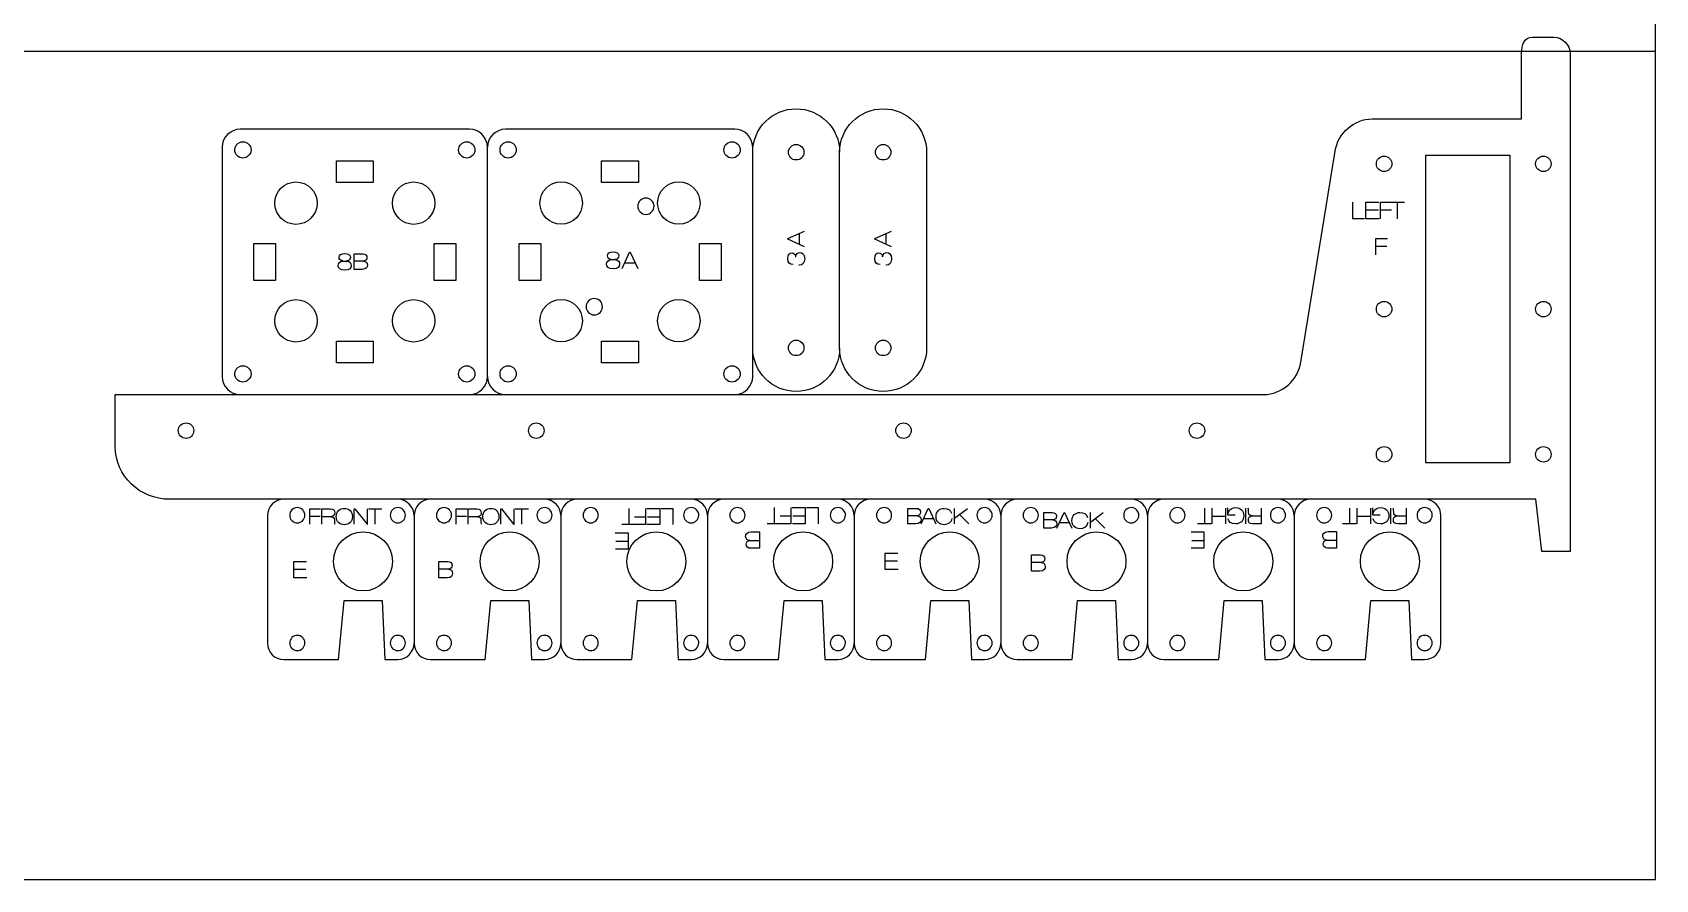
# Model space of a CAD drawing. Extents: x -610 to 0, y -305 to 0.
# Drawn here: x -298.7 to 0, y -304.8 to -149 of the extents above; entities that cross this region are included whole.
import ezdxf

# ---------------------------------------------------------------- set-up
doc = ezdxf.new("R2010")
doc.units = 0
doc.layers.add('CUTS', color=1, linetype='Continuous', true_color=0xff0000)
doc.layers.add('TEXT', color=5, linetype='Continuous', true_color=0x0000ff)
doc.layers.add('laser bed referance', color=3, linetype='Continuous', lineweight=25, true_color=0x00ff00)
doc.layers.add('Referance lines', color=2, linetype='Continuous', lineweight=25, true_color=0xffff00)

msp = doc.modelspace()

# ---------------------------------------------------------------- linework, layer by layer
at = {"layer": 'CUTS', "color": 1, "lineweight": 25, "true_color": 0xff0000}
for points in [[(-22.64, -149.85), (-18.73, -149.85)], [(-52.17, -164.85), (-24.64, -164.85), (-24.64, -152.85)], [(-15.73, -152.85), (-15.73, -167.85), (-15.73, -167.85)], [(-218.29, -166.76), (-260.47, -166.77)], [(-169.47, -166.76), (-211.65, -166.77)], [(-15.73, -167.85), (-15.73, -244.47), (-20.93, -244.48), (-22.03, -234.85), (-270.28, -234.85), (-273.46, -234.85)], [(-263.79, -170.08), (-263.78, -212.26)], [(-214.97, -212.25), (-214.98, -170.07)], [(-166.15, -212.25), (-166.16, -170.07)], [(-242.78, -172.56), (-235.98, -172.56), (-235.98, -176.56), (-242.78, -176.56), (-242.78, -172.56), (-242.78, -172.56)], [(-193.96, -172.56), (-187.16, -172.56), (-187.16, -176.56), (-193.96, -176.56), (-193.96, -172.56), (-193.96, -172.56)], [(-150.15, -207), (-150.15, -171)], [(-134.15, -171), (-134.15, -207), (-134.15, -207)], [(-65.3, -209.62), (-58.94, -170.8)], [(-42.28, -171.55), (-26.83, -171.55), (-26.83, -228.15), (-42.28, -228.15), (-42.28, -171.55), (-42.28, -171.55)], [(-257.98, -187.77), (-253.98, -187.77), (-253.98, -194.57), (-257.98, -194.57), (-257.98, -187.77), (-257.98, -187.77)], [(-220.78, -194.58), (-224.78, -194.57), (-224.78, -187.77), (-220.78, -187.76), (-220.78, -194.58), (-220.78, -194.58)], [(-209.16, -187.77), (-205.16, -187.77), (-205.16, -194.57), (-209.16, -194.57), (-209.16, -187.77), (-209.16, -187.77)], [(-175.95, -187.77), (-171.95, -187.77), (-171.95, -194.57), (-175.95, -194.57), (-175.95, -187.77), (-175.95, -187.77)], [(-242.78, -205.77), (-235.98, -205.77), (-235.98, -209.77), (-242.78, -209.77), (-242.78, -205.77), (-242.78, -205.77)], [(-193.97, -209.77), (-193.96, -205.77), (-187.16, -205.77), (-187.15, -209.77), (-193.97, -209.77), (-193.97, -209.77)], [(-283.46, -225.21), (-283.46, -215.57), (-72.07, -215.57)], [(-255.46, -237.85), (-255.46, -261.32)], [(-228.47, -237.85), (-228.47, -261.32)], [(-201.47, -237.85), (-201.47, -261.32)], [(-174.47, -237.85), (-174.47, -261.32)], [(-147.48, -237.85), (-147.48, -261.32)], [(-120.48, -237.85), (-120.48, -261.32)], [(-93.49, -237.85), (-93.49, -261.32)], [(-66.49, -237.85), (-66.49, -261.32)], [(-39.49, -261.32), (-39.49, -237.85)], [(-252.46, -264.32), (-242.37, -264.32), (-241.36, -253.47), (-234.36, -253.47), (-234.36, -253.47), (-233.86, -264.32), (-231.46, -264.32)], [(-225.47, -264.32), (-215.37, -264.32), (-214.37, -253.47), (-207.37, -253.47), (-207.37, -253.47), (-206.87, -264.32), (-204.47, -264.32)], [(-198.47, -264.32), (-188.37, -264.32), (-187.37, -253.47), (-180.37, -253.47), (-179.87, -264.32), (-177.47, -264.32)], [(-171.47, -264.32), (-161.38, -264.32), (-160.38, -253.47), (-153.38, -253.47), (-153.38, -253.47), (-152.88, -264.32), (-150.48, -264.32)], [(-144.48, -264.32), (-134.38, -264.32), (-133.38, -253.47), (-126.38, -253.47), (-126.38, -253.47), (-125.88, -264.32), (-123.48, -264.32)], [(-117.48, -264.32), (-107.39, -264.32), (-106.39, -253.47), (-99.38, -253.47), (-99.38, -253.47), (-98.88, -264.32), (-96.49, -264.32)], [(-90.49, -264.32), (-80.39, -264.32), (-79.39, -253.47), (-72.39, -253.47), (-72.39, -253.47), (-71.89, -264.32), (-69.49, -264.32)], [(-63.49, -264.32), (-53.39, -264.32), (-52.39, -253.47), (-45.39, -253.47), (-45.39, -253.47), (-44.89, -264.32), (-42.49, -264.32)]]:
    msp.add_lwpolyline(points, dxfattribs=at)
for points in [[(-24.64, -152.85), (-24.64, -151.2), (-24.29, -149.85), (-22.64, -149.85)], [(-18.73, -149.85), (-17.08, -149.85), (-15.73, -151.2), (-15.73, -152.85)], [(-166.15, -171), (-166.15, -166.58), (-162.56, -163), (-158.15, -163)], [(-158.15, -163), (-153.73, -163), (-150.15, -166.58), (-150.15, -171)], [(-150.15, -171), (-150.15, -166.58), (-146.56, -163), (-142.15, -163)], [(-142.15, -163), (-137.73, -163), (-134.15, -166.58), (-134.15, -171)], [(-260.47, -166.77), (-262.3, -166.77), (-263.79, -168.26), (-263.79, -170.08)], [(-214.98, -170.07), (-214.98, -168.25), (-216.47, -166.76), (-218.29, -166.76)], [(-211.65, -166.77), (-213.48, -166.77), (-214.97, -168.26), (-214.97, -170.08)], [(-166.16, -170.07), (-166.16, -168.25), (-167.65, -166.76), (-169.47, -166.76)], [(-58.94, -170.8), (-58.52, -167.53), (-55.47, -164.85), (-52.17, -164.85)], [(-261.48, -170.56), (-261.48, -169.73), (-260.81, -169.06), (-259.98, -169.06)], [(-259.98, -169.06), (-259.15, -169.06), (-258.48, -169.73), (-258.48, -170.56)], [(-220.28, -170.56), (-220.28, -169.73), (-219.6, -169.06), (-218.78, -169.06)], [(-218.78, -169.06), (-217.95, -169.06), (-217.28, -169.73), (-217.28, -170.56)], [(-212.66, -170.56), (-212.66, -169.73), (-211.99, -169.06), (-211.16, -169.06)], [(-211.16, -169.06), (-210.33, -169.06), (-209.66, -169.73), (-209.66, -170.56)], [(-171.45, -170.56), (-171.45, -169.73), (-170.78, -169.06), (-169.95, -169.06)], [(-169.95, -169.06), (-169.12, -169.06), (-168.45, -169.73), (-168.45, -170.56)], [(-159.57, -171), (-159.57, -170.21), (-158.93, -169.57), (-158.15, -169.57)], [(-158.15, -169.57), (-157.36, -169.57), (-156.72, -170.21), (-156.72, -171)], [(-143.57, -171), (-143.57, -170.21), (-142.93, -169.57), (-142.15, -169.57)], [(-142.15, -169.57), (-141.36, -169.57), (-140.72, -170.21), (-140.72, -171)], [(-259.98, -172.06), (-260.81, -172.06), (-261.48, -171.39), (-261.48, -170.56)], [(-258.48, -170.56), (-258.48, -171.39), (-259.15, -172.06), (-259.98, -172.06)], [(-218.78, -172.06), (-219.6, -172.06), (-220.28, -171.39), (-220.28, -170.56)], [(-217.28, -170.56), (-217.28, -171.39), (-217.95, -172.06), (-218.78, -172.06)], [(-211.16, -172.06), (-211.99, -172.06), (-212.66, -171.39), (-212.66, -170.56)], [(-209.66, -170.56), (-209.66, -171.39), (-210.33, -172.06), (-211.16, -172.06)], [(-169.95, -172.06), (-170.78, -172.06), (-171.45, -171.39), (-171.45, -170.56)], [(-168.45, -170.56), (-168.45, -171.39), (-169.12, -172.06), (-169.95, -172.06)], [(-158.15, -172.42), (-158.93, -172.42), (-159.57, -171.79), (-159.57, -171)], [(-156.72, -171), (-156.72, -171.79), (-157.36, -172.42), (-158.15, -172.42)], [(-142.15, -172.42), (-142.93, -172.42), (-143.57, -171.79), (-143.57, -171)], [(-140.72, -171), (-140.72, -171.79), (-141.36, -172.42), (-142.15, -172.42)], [(-51.38, -173.13), (-51.38, -172.34), (-50.75, -171.7), (-49.96, -171.7)], [(-49.96, -174.55), (-50.75, -174.55), (-51.38, -173.91), (-51.38, -173.13)], [(-49.96, -171.7), (-49.17, -171.7), (-48.53, -172.34), (-48.53, -173.13)], [(-48.53, -173.13), (-48.53, -173.91), (-49.17, -174.55), (-49.96, -174.55)], [(-22.07, -173.13), (-22.07, -172.34), (-21.43, -171.7), (-20.64, -171.7)], [(-20.64, -174.55), (-21.43, -174.55), (-22.07, -173.91), (-22.07, -173.13)], [(-20.64, -171.7), (-19.86, -171.7), (-19.22, -172.34), (-19.22, -173.13)], [(-19.22, -173.13), (-19.22, -173.91), (-19.86, -174.55), (-20.64, -174.55)], [(-254.11, -180.36), (-254.11, -178.2), (-252.36, -176.46), (-250.21, -176.46)], [(-250.21, -176.46), (-248.05, -176.46), (-246.31, -178.2), (-246.31, -180.36)], [(-232.45, -180.36), (-232.45, -178.2), (-230.7, -176.46), (-228.55, -176.46)], [(-228.55, -176.46), (-226.4, -176.46), (-224.65, -178.2), (-224.65, -180.36)], [(-205.3, -180.34), (-205.3, -178.18), (-203.56, -176.44), (-201.4, -176.44)], [(-201.4, -176.44), (-199.25, -176.44), (-197.5, -178.18), (-197.5, -180.34)], [(-183.65, -180.34), (-183.65, -178.18), (-181.9, -176.44), (-179.75, -176.44)], [(-179.75, -176.44), (-177.59, -176.44), (-175.85, -178.18), (-175.85, -180.34)], [(-250.21, -184.26), (-252.36, -184.26), (-254.11, -182.51), (-254.11, -180.36)], [(-246.31, -180.36), (-246.31, -182.51), (-248.05, -184.26), (-250.21, -184.26)], [(-228.55, -184.26), (-230.7, -184.26), (-232.45, -182.51), (-232.45, -180.36)], [(-224.65, -180.36), (-224.65, -182.51), (-226.4, -184.26), (-228.55, -184.26)], [(-201.4, -184.24), (-203.56, -184.24), (-205.3, -182.49), (-205.3, -180.34)], [(-197.5, -180.34), (-197.5, -182.49), (-199.25, -184.24), (-201.4, -184.24)], [(-185.81, -179.42), (-186.64, -179.42), (-187.31, -180.09), (-187.31, -180.92)], [(-187.31, -180.92), (-187.31, -181.75), (-186.64, -182.42), (-185.81, -182.42)], [(-184.31, -180.92), (-184.31, -180.09), (-184.98, -179.42), (-185.81, -179.42)], [(-185.81, -182.42), (-184.98, -182.42), (-184.31, -181.75), (-184.31, -180.92)], [(-179.75, -184.24), (-181.9, -184.24), (-183.65, -182.49), (-183.65, -180.34)], [(-175.85, -180.34), (-175.85, -182.49), (-177.59, -184.24), (-179.75, -184.24)], [(-254.11, -202.01), (-254.11, -199.86), (-252.36, -198.11), (-250.21, -198.11)], [(-250.21, -198.11), (-248.05, -198.11), (-246.31, -199.86), (-246.31, -202.01)], [(-232.45, -202.01), (-232.45, -199.86), (-230.7, -198.11), (-228.55, -198.11)], [(-228.55, -198.11), (-226.4, -198.11), (-224.65, -199.86), (-224.65, -202.01)], [(-205.3, -202), (-205.3, -199.84), (-203.56, -198.1), (-201.4, -198.1)], [(-201.4, -198.1), (-199.25, -198.1), (-197.5, -199.84), (-197.5, -202)], [(-195.31, -197.92), (-196.14, -197.92), (-196.81, -198.59), (-196.81, -199.42)], [(-196.81, -199.42), (-196.81, -200.25), (-196.14, -200.92), (-195.31, -200.92)], [(-193.81, -199.42), (-193.81, -198.59), (-194.48, -197.92), (-195.31, -197.92)], [(-195.31, -200.92), (-194.48, -200.92), (-193.81, -200.25), (-193.81, -199.42)], [(-183.65, -202), (-183.65, -199.84), (-181.9, -198.1), (-179.75, -198.1)], [(-179.75, -198.1), (-177.59, -198.1), (-175.85, -199.84), (-175.85, -202)], [(-51.38, -199.85), (-51.38, -199.06), (-50.75, -198.43), (-49.96, -198.43)], [(-49.96, -201.28), (-50.75, -201.28), (-51.38, -200.64), (-51.38, -199.85)], [(-49.96, -198.43), (-49.17, -198.43), (-48.53, -199.06), (-48.53, -199.85)], [(-48.53, -199.85), (-48.53, -200.64), (-49.17, -201.28), (-49.96, -201.28)], [(-22.07, -199.85), (-22.07, -199.06), (-21.43, -198.43), (-20.64, -198.43)], [(-20.64, -201.28), (-21.43, -201.28), (-22.07, -200.64), (-22.07, -199.85)], [(-20.64, -198.43), (-19.86, -198.43), (-19.22, -199.06), (-19.22, -199.85)], [(-19.22, -199.85), (-19.22, -200.64), (-19.86, -201.28), (-20.64, -201.28)], [(-250.21, -205.91), (-252.36, -205.91), (-254.11, -204.17), (-254.11, -202.01)], [(-246.31, -202.01), (-246.31, -204.17), (-248.05, -205.91), (-250.21, -205.91)], [(-228.55, -205.91), (-230.7, -205.91), (-232.45, -204.17), (-232.45, -202.01)], [(-224.65, -202.01), (-224.65, -204.17), (-226.4, -205.91), (-228.55, -205.91)], [(-201.4, -205.9), (-203.56, -205.9), (-205.3, -204.15), (-205.3, -202)], [(-197.5, -202), (-197.5, -204.15), (-199.25, -205.9), (-201.4, -205.9)], [(-179.75, -205.9), (-181.9, -205.9), (-183.65, -204.15), (-183.65, -202)], [(-175.85, -202), (-175.85, -204.15), (-177.59, -205.9), (-179.75, -205.9)], [(-159.57, -207), (-159.57, -206.21), (-158.93, -205.57), (-158.15, -205.57)], [(-158.15, -205.57), (-157.36, -205.57), (-156.72, -206.21), (-156.72, -207)], [(-143.57, -207), (-143.57, -206.21), (-142.93, -205.57), (-142.15, -205.57)], [(-142.15, -205.57), (-141.36, -205.57), (-140.72, -206.21), (-140.72, -207)], [(-158.15, -215), (-162.56, -215), (-166.15, -211.42), (-166.15, -207)], [(-158.15, -208.42), (-158.93, -208.42), (-159.57, -207.79), (-159.57, -207)], [(-150.15, -207), (-150.15, -211.42), (-153.73, -215), (-158.15, -215)], [(-156.72, -207), (-156.72, -207.79), (-157.36, -208.42), (-158.15, -208.42)], [(-142.15, -215), (-146.56, -215), (-150.15, -211.42), (-150.15, -207)], [(-142.15, -208.42), (-142.93, -208.42), (-143.57, -207.79), (-143.57, -207)], [(-134.15, -207), (-134.15, -211.42), (-137.73, -215), (-142.15, -215)], [(-140.72, -207), (-140.72, -207.79), (-141.36, -208.42), (-142.15, -208.42)], [(-261.48, -211.77), (-261.48, -210.94), (-260.81, -210.27), (-259.98, -210.27)], [(-259.98, -213.27), (-260.81, -213.27), (-261.48, -212.6), (-261.48, -211.77)], [(-259.98, -210.27), (-259.15, -210.27), (-258.48, -210.94), (-258.48, -211.77)], [(-258.48, -211.77), (-258.48, -212.6), (-259.15, -213.27), (-259.98, -213.27)], [(-220.28, -211.77), (-220.28, -210.94), (-219.6, -210.27), (-218.78, -210.27)], [(-218.78, -213.27), (-219.6, -213.27), (-220.28, -212.6), (-220.28, -211.77)], [(-218.78, -210.27), (-217.95, -210.27), (-217.28, -210.94), (-217.28, -211.77)], [(-217.28, -211.77), (-217.28, -212.6), (-217.95, -213.27), (-218.78, -213.27)], [(-212.66, -211.77), (-212.66, -210.94), (-211.99, -210.27), (-211.16, -210.27)], [(-211.16, -213.27), (-211.99, -213.27), (-212.66, -212.6), (-212.66, -211.77)], [(-211.16, -210.27), (-210.33, -210.27), (-209.66, -210.94), (-209.66, -211.77)], [(-209.66, -211.77), (-209.66, -212.6), (-210.33, -213.27), (-211.16, -213.27)], [(-171.45, -211.77), (-171.45, -210.94), (-170.78, -210.27), (-169.95, -210.27)], [(-169.95, -213.27), (-170.78, -213.27), (-171.45, -212.6), (-171.45, -211.77)], [(-169.95, -210.27), (-169.12, -210.27), (-168.45, -210.94), (-168.45, -211.77)], [(-168.45, -211.77), (-168.45, -212.6), (-169.12, -213.27), (-169.95, -213.27)], [(-72.07, -215.57), (-68.77, -215.57), (-65.73, -212.89), (-65.3, -209.62)], [(-263.78, -212.26), (-263.78, -214.08), (-262.29, -215.58), (-260.46, -215.58)], [(-218.28, -215.57), (-216.46, -215.57), (-214.97, -214.08), (-214.97, -212.25)], [(-214.96, -212.26), (-214.96, -214.08), (-213.47, -215.58), (-211.64, -215.58)], [(-169.46, -215.57), (-167.64, -215.57), (-166.15, -214.08), (-166.15, -212.25)], [(-271.86, -222.21), (-271.86, -221.43), (-271.22, -220.79), (-270.43, -220.79)], [(-270.43, -220.79), (-269.65, -220.79), (-269.01, -221.43), (-269.01, -222.21)], [(-207.41, -222.21), (-207.41, -221.43), (-206.77, -220.79), (-205.98, -220.79)], [(-205.98, -220.79), (-205.2, -220.79), (-204.56, -221.43), (-204.56, -222.21)], [(-139.83, -222.21), (-139.83, -221.43), (-139.19, -220.79), (-138.41, -220.79)], [(-138.41, -220.79), (-137.62, -220.79), (-136.98, -221.43), (-136.98, -222.21)], [(-85.82, -222.21), (-85.82, -221.43), (-85.18, -220.79), (-84.4, -220.79)], [(-84.4, -220.79), (-83.61, -220.79), (-82.97, -221.43), (-82.97, -222.21)], [(-270.43, -223.64), (-271.22, -223.64), (-271.86, -223), (-271.86, -222.21)], [(-269.01, -222.21), (-269.01, -223), (-269.65, -223.64), (-270.43, -223.64)], [(-205.98, -223.64), (-206.77, -223.64), (-207.41, -223), (-207.41, -222.21)], [(-204.56, -222.21), (-204.56, -223), (-205.2, -223.64), (-205.98, -223.64)], [(-138.41, -223.64), (-139.19, -223.64), (-139.83, -223), (-139.83, -222.21)], [(-136.98, -222.21), (-136.98, -223), (-137.62, -223.64), (-138.41, -223.64)], [(-84.4, -223.64), (-85.18, -223.64), (-85.82, -223), (-85.82, -222.21)], [(-82.97, -222.21), (-82.97, -223), (-83.61, -223.64), (-84.4, -223.64)], [(-273.46, -234.85), (-278.96, -234.85), (-283.46, -230.51), (-283.46, -225.21)], [(-51.38, -226.58), (-51.38, -225.79), (-50.75, -225.15), (-49.96, -225.15)], [(-49.96, -228), (-50.75, -228), (-51.38, -227.36), (-51.38, -226.58)], [(-49.96, -225.15), (-49.17, -225.15), (-48.53, -225.79), (-48.53, -226.58)], [(-48.53, -226.58), (-48.53, -227.36), (-49.17, -228), (-49.96, -228)], [(-22.07, -226.58), (-22.07, -225.79), (-21.43, -225.15), (-20.64, -225.15)], [(-20.64, -228), (-21.43, -228), (-22.07, -227.36), (-22.07, -226.58)], [(-20.64, -225.15), (-19.86, -225.15), (-19.22, -225.79), (-19.22, -226.58)], [(-19.22, -226.58), (-19.22, -227.36), (-19.86, -228), (-20.64, -228)], [(-252.46, -234.85), (-254.12, -234.85), (-255.46, -236.19), (-255.46, -237.85)], [(-228.47, -237.85), (-228.47, -236.19), (-229.81, -234.85), (-231.46, -234.85)], [(-225.47, -234.85), (-227.12, -234.85), (-228.47, -236.19), (-228.47, -237.85)], [(-201.47, -237.85), (-201.47, -236.19), (-202.81, -234.85), (-204.47, -234.85)], [(-198.47, -234.85), (-200.13, -234.85), (-201.47, -236.19), (-201.47, -237.85)], [(-174.47, -237.85), (-174.47, -236.19), (-175.82, -234.85), (-177.47, -234.85)], [(-171.47, -234.85), (-173.13, -234.85), (-174.47, -236.19), (-174.47, -237.85)], [(-147.48, -237.85), (-147.48, -236.19), (-148.82, -234.85), (-150.48, -234.85)], [(-144.48, -234.85), (-146.14, -234.85), (-147.48, -236.19), (-147.48, -237.85)], [(-120.48, -237.85), (-120.48, -236.19), (-121.82, -234.85), (-123.48, -234.85)], [(-117.48, -234.85), (-119.14, -234.85), (-120.48, -236.19), (-120.48, -237.85)], [(-93.49, -237.85), (-93.49, -236.19), (-94.83, -234.85), (-96.49, -234.85)], [(-90.49, -234.85), (-92.14, -234.85), (-93.49, -236.19), (-93.49, -237.85)], [(-66.49, -237.85), (-66.49, -236.19), (-67.83, -234.85), (-69.49, -234.85)], [(-63.49, -234.85), (-65.15, -234.85), (-66.49, -236.19), (-66.49, -237.85)], [(-39.49, -237.85), (-39.49, -236.19), (-40.84, -234.85), (-42.49, -234.85)], [(-251.36, -237.78), (-251.37, -238.55), (-250.74, -239.18), (-249.97, -239.18)], [(-249.96, -236.38), (-250.73, -236.38), (-251.36, -237.01), (-251.36, -237.78)], [(-249.97, -239.18), (-249.19, -239.18), (-248.57, -238.56), (-248.56, -237.79)], [(-248.56, -237.79), (-248.56, -237.01), (-249.19, -236.39), (-249.96, -236.38)], [(-231.46, -236.38), (-232.23, -236.38), (-232.86, -237.01), (-232.87, -237.78)], [(-232.87, -237.78), (-232.87, -238.55), (-232.24, -239.18), (-231.47, -239.18)], [(-231.47, -239.18), (-230.7, -239.18), (-230.07, -238.56), (-230.07, -237.79)], [(-230.07, -237.79), (-230.06, -237.01), (-230.69, -236.39), (-231.46, -236.38)], [(-222.96, -236.38), (-223.73, -236.38), (-224.36, -237.01), (-224.37, -237.78)], [(-224.37, -237.78), (-224.37, -238.55), (-223.74, -239.18), (-222.97, -239.18)], [(-222.97, -239.18), (-222.2, -239.18), (-221.57, -238.56), (-221.57, -237.79)], [(-221.57, -237.79), (-221.56, -237.01), (-222.19, -236.39), (-222.96, -236.38)], [(-204.46, -236.38), (-205.24, -236.38), (-205.87, -237.01), (-205.87, -237.78)], [(-205.87, -237.78), (-205.87, -238.55), (-205.25, -239.18), (-204.47, -239.18)], [(-204.47, -239.18), (-203.7, -239.18), (-203.07, -238.56), (-203.07, -237.79)], [(-203.07, -237.79), (-203.07, -237.01), (-203.69, -236.39), (-204.46, -236.38)], [(-195.96, -236.38), (-196.74, -236.38), (-197.37, -237), (-197.37, -237.78)], [(-197.37, -237.78), (-197.37, -238.55), (-196.75, -239.18), (-195.97, -239.18)], [(-195.97, -239.18), (-195.2, -239.18), (-194.57, -238.56), (-194.57, -237.79)], [(-194.57, -237.79), (-194.57, -237.01), (-195.19, -236.39), (-195.96, -236.38)], [(-178.87, -237.78), (-178.88, -238.55), (-178.25, -239.18), (-177.48, -239.18)], [(-177.47, -236.38), (-178.24, -236.38), (-178.87, -237), (-178.87, -237.78)], [(-177.48, -239.18), (-176.7, -239.18), (-176.07, -238.56), (-176.07, -237.79)], [(-176.07, -237.79), (-176.07, -237.01), (-176.69, -236.39), (-177.47, -236.38)], [(-170.37, -237.78), (-170.38, -238.55), (-169.75, -239.18), (-168.98, -239.18)], [(-168.97, -236.38), (-169.74, -236.38), (-170.37, -237), (-170.37, -237.78)], [(-168.98, -239.18), (-168.2, -239.18), (-167.57, -238.56), (-167.57, -237.79)], [(-167.57, -237.79), (-167.57, -237.01), (-168.19, -236.39), (-168.97, -236.38)], [(-150.47, -236.38), (-151.24, -236.38), (-151.87, -237), (-151.88, -237.78)], [(-151.88, -237.78), (-151.88, -238.55), (-151.25, -239.18), (-150.48, -239.18)], [(-150.48, -239.18), (-149.71, -239.18), (-149.08, -238.56), (-149.08, -237.79)], [(-149.08, -237.79), (-149.07, -237.01), (-149.7, -236.39), (-150.47, -236.38)], [(-141.97, -236.38), (-142.75, -236.38), (-143.38, -237), (-143.38, -237.78)], [(-143.38, -237.78), (-143.38, -238.55), (-142.76, -239.18), (-141.98, -239.18)], [(-141.98, -239.18), (-141.21, -239.18), (-140.58, -238.56), (-140.58, -237.79)], [(-140.58, -237.79), (-140.58, -237.01), (-141.2, -236.39), (-141.97, -236.38)], [(-123.47, -236.38), (-124.25, -236.38), (-124.88, -237), (-124.88, -237.78)], [(-124.88, -237.78), (-124.88, -238.55), (-124.26, -239.18), (-123.48, -239.18)], [(-123.48, -239.18), (-122.71, -239.18), (-122.08, -238.56), (-122.08, -237.79)], [(-122.08, -237.79), (-122.08, -237.01), (-122.7, -236.39), (-123.47, -236.38)], [(-116.38, -237.78), (-116.39, -238.55), (-115.76, -239.18), (-114.99, -239.18)], [(-114.98, -236.38), (-115.75, -236.38), (-116.38, -237), (-116.38, -237.78)], [(-114.99, -239.18), (-114.21, -239.18), (-113.58, -238.56), (-113.58, -237.79)], [(-113.58, -237.79), (-113.58, -237.01), (-114.2, -236.39), (-114.98, -236.38)], [(-97.88, -237.78), (-97.89, -238.55), (-97.26, -239.18), (-96.49, -239.18)], [(-96.48, -236.38), (-97.25, -236.38), (-97.88, -237), (-97.88, -237.78)], [(-96.49, -239.18), (-95.72, -239.18), (-95.09, -238.56), (-95.08, -237.79)], [(-95.08, -237.79), (-95.08, -237.01), (-95.71, -236.39), (-96.48, -236.38)], [(-87.98, -236.38), (-88.75, -236.38), (-89.38, -237), (-89.39, -237.78)], [(-89.39, -237.78), (-89.39, -238.55), (-88.76, -239.18), (-87.99, -239.18)], [(-87.99, -239.18), (-87.22, -239.18), (-86.59, -238.56), (-86.59, -237.79)], [(-86.59, -237.79), (-86.58, -237.01), (-87.21, -236.39), (-87.98, -236.38)], [(-69.48, -236.38), (-70.26, -236.38), (-70.89, -237), (-70.89, -237.78)], [(-70.89, -237.78), (-70.89, -238.55), (-70.27, -239.18), (-69.49, -239.18)], [(-69.49, -239.18), (-68.72, -239.18), (-68.09, -238.56), (-68.09, -237.79)], [(-68.09, -237.79), (-68.09, -237.01), (-68.71, -236.39), (-69.48, -236.38)], [(-60.98, -236.38), (-61.76, -236.38), (-62.39, -237), (-62.39, -237.78)], [(-62.39, -237.78), (-62.39, -238.55), (-61.77, -239.18), (-60.99, -239.18)], [(-60.99, -239.18), (-60.22, -239.18), (-59.59, -238.56), (-59.59, -237.79)], [(-59.59, -237.79), (-59.59, -237.01), (-60.21, -236.39), (-60.98, -236.38)], [(-43.89, -237.78), (-43.9, -238.55), (-43.27, -239.18), (-42.5, -239.18)], [(-42.49, -236.38), (-43.26, -236.38), (-43.89, -237), (-43.89, -237.78)], [(-42.5, -239.18), (-41.72, -239.18), (-41.09, -238.56), (-41.09, -237.79)], [(-41.09, -237.79), (-41.09, -237.01), (-41.71, -236.39), (-42.49, -236.38)], [(-243.29, -246.28), (-243.29, -243.29), (-240.86, -240.86), (-237.86, -240.86)], [(-237.86, -240.86), (-234.87, -240.86), (-232.44, -243.29), (-232.44, -246.28)], [(-216.29, -246.28), (-216.29, -243.29), (-213.86, -240.86), (-210.87, -240.86)], [(-210.87, -240.86), (-207.87, -240.86), (-205.44, -243.29), (-205.44, -246.28)], [(-189.3, -246.28), (-189.3, -243.29), (-186.87, -240.86), (-183.87, -240.86)], [(-183.87, -240.86), (-180.87, -240.86), (-178.45, -243.29), (-178.45, -246.28)], [(-162.3, -246.28), (-162.3, -243.29), (-159.87, -240.86), (-156.87, -240.86)], [(-156.87, -240.86), (-153.88, -240.86), (-151.45, -243.29), (-151.45, -246.28)], [(-135.31, -246.28), (-135.31, -243.29), (-132.88, -240.86), (-129.88, -240.86)], [(-129.88, -240.86), (-126.88, -240.86), (-124.46, -243.29), (-124.46, -246.28)], [(-108.31, -246.28), (-108.31, -243.29), (-105.88, -240.86), (-102.88, -240.86)], [(-102.88, -240.86), (-99.89, -240.86), (-97.46, -243.29), (-97.46, -246.28)], [(-81.31, -246.28), (-81.31, -243.29), (-78.88, -240.86), (-75.89, -240.86)], [(-75.89, -240.86), (-72.89, -240.86), (-70.46, -243.29), (-70.46, -246.28)], [(-54.32, -246.28), (-54.32, -243.29), (-51.89, -240.86), (-48.89, -240.86)], [(-48.89, -240.86), (-45.89, -240.86), (-43.47, -243.29), (-43.47, -246.28)], [(-237.86, -251.71), (-240.86, -251.71), (-243.29, -249.28), (-243.29, -246.28)], [(-232.44, -246.28), (-232.44, -249.28), (-234.87, -251.71), (-237.86, -251.71)], [(-210.87, -251.71), (-213.86, -251.71), (-216.29, -249.28), (-216.29, -246.28)], [(-205.44, -246.28), (-205.44, -249.28), (-207.87, -251.71), (-210.87, -251.71)], [(-183.87, -251.71), (-186.87, -251.71), (-189.3, -249.28), (-189.3, -246.28)], [(-178.45, -246.28), (-178.45, -249.28), (-180.87, -251.71), (-183.87, -251.71)], [(-156.87, -251.71), (-159.87, -251.71), (-162.3, -249.28), (-162.3, -246.28)], [(-151.45, -246.28), (-151.45, -249.28), (-153.88, -251.71), (-156.87, -251.71)], [(-129.88, -251.71), (-132.88, -251.71), (-135.31, -249.28), (-135.31, -246.28)], [(-124.46, -246.28), (-124.46, -249.28), (-126.88, -251.71), (-129.88, -251.71)], [(-102.88, -251.71), (-105.88, -251.71), (-108.31, -249.28), (-108.31, -246.28)], [(-97.46, -246.28), (-97.46, -249.28), (-99.89, -251.71), (-102.88, -251.71)], [(-75.89, -251.71), (-78.88, -251.71), (-81.31, -249.28), (-81.31, -246.28)], [(-70.46, -246.28), (-70.46, -249.28), (-72.89, -251.71), (-75.89, -251.71)], [(-48.89, -251.71), (-51.89, -251.71), (-54.32, -249.28), (-54.32, -246.28)], [(-43.47, -246.28), (-43.47, -249.28), (-45.89, -251.71), (-48.89, -251.71)], [(-255.46, -261.32), (-255.46, -262.97), (-254.12, -264.32), (-252.46, -264.32)], [(-251.36, -261.28), (-251.37, -262.05), (-250.74, -262.68), (-249.97, -262.68)], [(-249.96, -259.88), (-250.73, -259.88), (-251.36, -260.5), (-251.36, -261.28)], [(-249.97, -262.68), (-249.19, -262.69), (-248.57, -262.06), (-248.56, -261.29)], [(-248.56, -261.29), (-248.56, -260.51), (-249.18, -259.88), (-249.96, -259.88)], [(-231.46, -259.88), (-232.23, -259.88), (-232.86, -260.5), (-232.87, -261.28)], [(-232.87, -261.28), (-232.87, -262.05), (-232.24, -262.68), (-231.47, -262.68)], [(-231.47, -262.68), (-230.7, -262.69), (-230.07, -262.06), (-230.07, -261.29)], [(-230.07, -261.29), (-230.06, -260.51), (-230.69, -259.88), (-231.46, -259.88)], [(-231.46, -264.32), (-229.81, -264.32), (-228.47, -262.97), (-228.47, -261.32)], [(-228.47, -261.32), (-228.47, -262.97), (-227.12, -264.32), (-225.47, -264.32)], [(-222.96, -259.88), (-223.73, -259.88), (-224.36, -260.5), (-224.37, -261.28)], [(-224.37, -261.28), (-224.37, -262.05), (-223.74, -262.68), (-222.97, -262.68)], [(-222.97, -262.68), (-222.2, -262.69), (-221.57, -262.06), (-221.57, -261.29)], [(-221.57, -261.29), (-221.56, -260.51), (-222.19, -259.88), (-222.96, -259.88)], [(-204.46, -259.88), (-205.24, -259.88), (-205.87, -260.5), (-205.87, -261.28)], [(-205.87, -261.28), (-205.87, -262.05), (-205.25, -262.68), (-204.47, -262.68)], [(-204.47, -262.68), (-203.7, -262.69), (-203.07, -262.06), (-203.07, -261.29)], [(-204.47, -264.32), (-202.81, -264.32), (-201.47, -262.97), (-201.47, -261.32)], [(-203.07, -261.29), (-203.07, -260.51), (-203.69, -259.88), (-204.46, -259.88)], [(-201.47, -261.32), (-201.47, -262.97), (-200.13, -264.32), (-198.47, -264.32)], [(-195.96, -259.88), (-196.74, -259.88), (-197.37, -260.5), (-197.37, -261.28)], [(-197.37, -261.28), (-197.37, -262.05), (-196.75, -262.68), (-195.97, -262.68)], [(-195.97, -262.68), (-195.2, -262.69), (-194.57, -262.06), (-194.57, -261.29)], [(-194.57, -261.29), (-194.56, -260.51), (-195.19, -259.88), (-195.96, -259.88)], [(-178.87, -261.28), (-178.88, -262.05), (-178.25, -262.68), (-177.48, -262.68)], [(-177.47, -259.88), (-178.24, -259.88), (-178.87, -260.5), (-178.87, -261.28)], [(-177.48, -262.68), (-176.7, -262.69), (-176.08, -262.06), (-176.07, -261.29)], [(-176.07, -261.29), (-176.07, -260.51), (-176.69, -259.88), (-177.47, -259.88)], [(-177.47, -264.32), (-175.82, -264.32), (-174.47, -262.97), (-174.47, -261.32)], [(-174.47, -261.32), (-174.47, -262.97), (-173.13, -264.32), (-171.47, -264.32)], [(-170.37, -261.28), (-170.38, -262.05), (-169.75, -262.68), (-168.98, -262.68)], [(-168.97, -259.88), (-169.74, -259.88), (-170.37, -260.5), (-170.37, -261.28)], [(-168.98, -262.68), (-168.2, -262.69), (-167.58, -262.06), (-167.57, -261.29)], [(-167.57, -261.29), (-167.57, -260.51), (-168.19, -259.88), (-168.97, -259.88)], [(-150.47, -259.88), (-151.24, -259.88), (-151.87, -260.5), (-151.88, -261.28)], [(-151.88, -261.28), (-151.88, -262.05), (-151.25, -262.68), (-150.48, -262.68)], [(-150.48, -262.68), (-149.71, -262.69), (-149.08, -262.06), (-149.08, -261.29)], [(-150.48, -264.32), (-148.82, -264.32), (-147.48, -262.97), (-147.48, -261.32)], [(-149.08, -261.29), (-149.07, -260.51), (-149.7, -259.88), (-150.47, -259.88)], [(-147.48, -261.32), (-147.48, -262.97), (-146.14, -264.32), (-144.48, -264.32)], [(-141.97, -259.88), (-142.75, -259.88), (-143.38, -260.5), (-143.38, -261.28)], [(-143.38, -261.28), (-143.38, -262.05), (-142.76, -262.68), (-141.98, -262.68)], [(-141.98, -262.68), (-141.21, -262.69), (-140.58, -262.06), (-140.58, -261.29)], [(-140.58, -261.29), (-140.57, -260.51), (-141.2, -259.88), (-141.97, -259.88)], [(-123.48, -259.88), (-124.25, -259.88), (-124.88, -260.5), (-124.88, -261.28)], [(-124.88, -261.28), (-124.88, -262.05), (-124.26, -262.68), (-123.49, -262.68)], [(-123.49, -262.68), (-122.71, -262.69), (-122.08, -262.06), (-122.08, -261.29)], [(-122.08, -261.29), (-122.08, -260.51), (-122.7, -259.88), (-123.48, -259.88)], [(-123.48, -264.32), (-121.82, -264.32), (-120.48, -262.97), (-120.48, -261.32)], [(-120.48, -261.32), (-120.48, -262.97), (-119.14, -264.32), (-117.48, -264.32)], [(-116.38, -261.28), (-116.39, -262.05), (-115.76, -262.68), (-114.99, -262.68)], [(-114.98, -259.88), (-115.75, -259.88), (-116.38, -260.5), (-116.38, -261.28)], [(-114.99, -262.68), (-114.21, -262.69), (-113.59, -262.06), (-113.58, -261.29)], [(-113.58, -261.29), (-113.58, -260.51), (-114.2, -259.88), (-114.98, -259.88)], [(-97.88, -261.28), (-97.89, -262.05), (-97.26, -262.68), (-96.49, -262.68)], [(-96.48, -259.88), (-97.25, -259.88), (-97.88, -260.5), (-97.88, -261.28)], [(-96.49, -262.68), (-95.72, -262.69), (-95.09, -262.06), (-95.08, -261.29)], [(-96.49, -264.32), (-94.83, -264.32), (-93.49, -262.97), (-93.49, -261.32)], [(-95.08, -261.29), (-95.08, -260.51), (-95.71, -259.88), (-96.48, -259.88)], [(-93.49, -261.32), (-93.49, -262.97), (-92.14, -264.32), (-90.49, -264.32)], [(-87.98, -259.88), (-88.75, -259.88), (-89.38, -260.5), (-89.39, -261.28)], [(-89.39, -261.28), (-89.39, -262.05), (-88.76, -262.68), (-87.99, -262.68)], [(-87.99, -262.68), (-87.22, -262.69), (-86.59, -262.06), (-86.59, -261.29)], [(-86.59, -261.29), (-86.58, -260.51), (-87.21, -259.88), (-87.98, -259.88)], [(-69.48, -259.88), (-70.26, -259.88), (-70.89, -260.5), (-70.89, -261.28)], [(-70.89, -261.28), (-70.89, -262.05), (-70.27, -262.68), (-69.49, -262.68)], [(-69.49, -262.68), (-68.72, -262.69), (-68.09, -262.06), (-68.09, -261.29)], [(-69.49, -264.32), (-67.83, -264.32), (-66.49, -262.97), (-66.49, -261.32)], [(-68.09, -261.29), (-68.09, -260.51), (-68.71, -259.88), (-69.48, -259.88)], [(-66.49, -261.32), (-66.49, -262.97), (-65.15, -264.32), (-63.49, -264.32)], [(-60.98, -259.88), (-61.76, -259.88), (-62.39, -260.5), (-62.39, -261.28)], [(-62.39, -261.28), (-62.39, -262.05), (-61.77, -262.68), (-60.99, -262.68)], [(-60.99, -262.68), (-60.22, -262.69), (-59.59, -262.06), (-59.59, -261.29)], [(-59.59, -261.29), (-59.59, -260.51), (-60.21, -259.88), (-60.98, -259.88)], [(-43.89, -261.28), (-43.9, -262.05), (-43.27, -262.68), (-42.5, -262.68)], [(-42.49, -259.88), (-43.26, -259.88), (-43.89, -260.5), (-43.89, -261.28)], [(-42.5, -262.68), (-41.72, -262.69), (-41.1, -262.06), (-41.09, -261.29)], [(-41.09, -261.29), (-41.09, -260.51), (-41.71, -259.88), (-42.49, -259.88)], [(-42.49, -264.32), (-40.84, -264.32), (-39.49, -262.97), (-39.49, -261.32)]]:
    msp.add_open_spline(points, degree=3, dxfattribs=at)
at = {"layer": 'laser bed referance'}
for p, q in [((0, -304.8), (0, 0)), ((-609.6, -304.8), (0, -304.8))]:
    msp.add_line(p, q, dxfattribs=at)
at = {"layer": 'Referance lines'}
msp.add_line((-609.6, -152.4), (0, -152.4), dxfattribs=at)
at = {"layer": 'TEXT', "color": 5, "true_color": 0x0000ff}
for points in [[(-53.58, -183.24), (-55.72, -183.24), (-55.72, -180.19)], [(-50.89, -183.24), (-53.29, -183.24), (-53.29, -180.19), (-50.92, -180.19)], [(-53.29, -181.61), (-51.01, -181.61)], [(-50.62, -183.24), (-50.62, -180.19), (-48.48, -180.19)], [(-50.62, -181.61), (-48.61, -181.61)], [(-48.82, -180.19), (-46.19, -180.19)], [(-47.5, -183.24), (-47.5, -180.19)], [(-156.64, -188.38), (-159.66, -186.99), (-159.66, -186.88), (-156.64, -185.49)], [(-157.63, -185.95), (-157.63, -187.93)], [(-140.64, -188.38), (-143.66, -186.99), (-143.66, -186.88), (-140.64, -185.49)], [(-141.63, -185.95), (-141.63, -187.93)], [(-51.47, -189.88), (-51.47, -186.86), (-49.35, -186.86)], [(-241.57, -191.01), (-241.57, -191)], [(-241.57, -191.01), (-240.89, -191.01)], [(-240.89, -191), (-240.89, -191.01)], [(-239.47, -189.68), (-237.91, -189.68)], [(-238.02, -192.55), (-239.47, -192.55), (-239.47, -189.68), (-239.47, -189.68)], [(-237.78, -191.05), (-239.47, -191.05)], [(-237.78, -191.05), (-237.78, -191.05)], [(-192.18, -190.74), (-192.18, -190.73)], [(-192.18, -190.74), (-191.49, -190.74)], [(-191.49, -190.73), (-191.49, -190.74)], [(-190.19, -192.4), (-188.8, -189.38), (-188.69, -189.38), (-187.31, -192.4)], [(-158.25, -190.22), (-158.24, -190.22)], [(-142.25, -190.22), (-142.24, -190.22)], [(-51.47, -188.26), (-49.47, -188.26)], [(-187.77, -191.4), (-189.74, -191.4)], [(-247.68, -239.45), (-247.68, -236.58), (-245.67, -236.58)], [(-247.68, -237.92), (-245.78, -237.92)], [(-245.45, -239.45), (-245.45, -236.58), (-243.87, -236.58)], [(-243.77, -238.06), (-245.45, -238.06)], [(-243.77, -238.05), (-243.77, -238.06)], [(-239.48, -239.45), (-239.48, -236.58), (-239.38, -236.58), (-237.11, -239.45), (-237.02, -239.45), (-237.02, -236.58)], [(-236.85, -236.58), (-234.38, -236.58)], [(-235.61, -239.45), (-235.61, -236.58)], [(-220.72, -239.45), (-220.72, -236.58), (-218.7, -236.58)], [(-220.72, -237.92), (-218.82, -237.92)], [(-218.49, -239.45), (-218.49, -236.58), (-216.91, -236.58)], [(-216.8, -238.06), (-218.49, -238.06)], [(-216.8, -238.05), (-216.8, -238.06)], [(-212.52, -239.45), (-212.52, -236.58), (-212.41, -236.58), (-210.15, -239.45), (-210.05, -239.45), (-210.05, -236.58)], [(-209.89, -236.58), (-207.41, -236.58)], [(-208.64, -239.45), (-208.64, -236.58)], [(-188.98, -236.51), (-188.98, -239.51)], [(-185.9, -236.51), (-185.9, -239.51), (-188, -239.51)], [(-185.9, -238.12), (-187.88, -238.12)], [(-185.63, -236.51), (-183.27, -236.51), (-183.27, -239.51), (-185.61, -239.51)], [(-183.27, -238.12), (-185.51, -238.12)], [(-182.98, -236.51), (-180.88, -236.51), (-180.88, -239.51)], [(-162.22, -236.36), (-162.22, -239.36)], [(-159.14, -236.36), (-159.14, -239.36), (-161.24, -239.36)], [(-159.14, -237.97), (-161.12, -237.97)], [(-158.88, -236.36), (-156.51, -236.36), (-156.51, -239.36), (-158.85, -239.36)], [(-156.51, -237.97), (-158.75, -237.97)], [(-156.23, -236.36), (-154.12, -236.36), (-154.12, -239.36)], [(-137.6, -236.52), (-136.04, -236.52)], [(-136.14, -239.39), (-137.6, -239.39), (-137.6, -236.52), (-137.6, -236.52)], [(-135.9, -237.89), (-137.6, -237.88)], [(-135.9, -237.88), (-135.9, -237.89)], [(-135.18, -239.39), (-133.86, -236.52), (-133.75, -236.52), (-132.43, -239.39)], [(-132.87, -238.44), (-134.75, -238.44)], [(-128.99, -238.32), (-126.63, -236.52)], [(-128.99, -239.39), (-128.99, -236.52)], [(-128.12, -237.66), (-126.37, -239.39)], [(-112.6, -237.27), (-111.04, -237.27)], [(-111.14, -240.14), (-112.6, -240.14), (-112.6, -237.27), (-112.6, -237.27)], [(-110.9, -238.64), (-112.6, -238.63)], [(-110.9, -238.63), (-110.9, -238.64)], [(-110.18, -240.14), (-108.86, -237.27), (-108.75, -237.27), (-107.44, -240.14)], [(-103.99, -239.07), (-101.63, -237.27)], [(-103.99, -240.14), (-103.99, -237.27)], [(-103.12, -238.4), (-101.37, -240.14)], [(-83.01, -236.49), (-83.01, -239.34)], [(-81.61, -239.36), (-81.61, -236.49)], [(-79.15, -238.03), (-81.61, -238.03)], [(-79.15, -236.49), (-79.15, -239.36)], [(-77.36, -237.78), (-78.71, -237.78), (-78.71, -236.43)], [(-75.42, -239.36), (-75.42, -236.49)], [(-74.25, -237.89), (-72.57, -237.88)], [(-74.25, -237.9), (-74.25, -237.89)], [(-72.57, -236.49), (-72.57, -239.36), (-74.15, -239.36)], [(-56.31, -236.49), (-56.31, -239.34)], [(-54.92, -239.36), (-54.92, -236.49)], [(-52.46, -238.03), (-54.92, -238.03)], [(-52.46, -236.49), (-52.46, -239.36)], [(-50.66, -237.78), (-52.02, -237.78), (-52.02, -236.43)], [(-48.72, -239.36), (-48.72, -236.49)], [(-47.56, -237.9), (-47.56, -237.89), (-45.87, -237.88)], [(-45.87, -236.49), (-45.87, -239.36), (-47.45, -239.36)], [(-191.45, -240.99), (-189.07, -240.99), (-189.07, -244.01), (-191.43, -244.01)], [(-187.67, -239.51), (-190.26, -239.51)], [(-166.44, -240.84), (-164.9, -240.84), (-164.9, -243.86), (-164.9, -243.86)], [(-160.92, -239.36), (-163.5, -239.36)], [(-107.87, -239.19), (-109.75, -239.19)], [(-85.48, -240.84), (-83.11, -240.84), (-83.11, -243.86), (-85.46, -243.86)], [(-81.81, -239.36), (-84.29, -239.36)], [(-60.24, -240.79), (-58.71, -240.79), (-58.71, -243.81), (-58.71, -243.81)], [(-55.11, -239.36), (-57.59, -239.36)], [(-189.07, -242.61), (-191.33, -242.61)], [(-166.69, -242.42), (-164.9, -242.43)], [(-166.69, -242.43), (-166.69, -242.42)], [(-164.9, -243.86), (-166.55, -243.86)], [(-139.39, -247.79), (-141.77, -247.79), (-141.77, -244.77), (-139.42, -244.77)], [(-83.11, -242.46), (-85.36, -242.46)], [(-60.49, -242.37), (-60.49, -242.36)], [(-60.49, -242.37), (-58.71, -242.37)], [(-58.71, -243.81), (-60.35, -243.81)], [(-248.24, -249.3), (-250.62, -249.3), (-250.62, -246.28), (-248.27, -246.28)], [(-250.62, -247.69), (-248.37, -247.69)], [(-223.94, -246.28), (-222.3, -246.28)], [(-222.41, -249.3), (-223.94, -249.3), (-223.94, -246.28), (-223.94, -246.28)], [(-222.15, -247.72), (-223.94, -247.72)], [(-222.15, -247.72), (-222.15, -247.72)], [(-141.77, -246.18), (-139.51, -246.18)], [(-114.86, -245.05), (-113.21, -245.05)], [(-113.32, -248.07), (-114.86, -248.07), (-114.86, -245.05), (-114.86, -245.05)], [(-113.07, -246.48), (-114.86, -246.48)], [(-113.07, -246.48), (-113.07, -246.49)]]:
    msp.add_lwpolyline(points, dxfattribs=at)
for points in [[(-242.42, -191.87), (-242.42, -191.39), (-242.17, -191.07), (-241.57, -191.01)], [(-242.27, -190.35), (-242.27, -189.86), (-241.9, -189.61), (-241.23, -189.61)], [(-241.57, -191), (-242.11, -190.97), (-242.27, -190.6), (-242.27, -190.35)], [(-241.23, -189.61), (-240.56, -189.61), (-240.19, -189.86), (-240.19, -190.35)], [(-240.19, -190.35), (-240.19, -190.6), (-240.35, -190.97), (-240.89, -191)], [(-240.89, -191.01), (-240.29, -191.07), (-240.04, -191.39), (-240.04, -191.87)], [(-237.91, -189.68), (-237.46, -189.68), (-237.14, -189.93), (-237.14, -190.39)], [(-237.14, -190.39), (-237.14, -190.73), (-237.44, -191.05), (-237.78, -191.05)], [(-237.78, -191.05), (-237.4, -191.07), (-237.05, -191.27), (-237.05, -191.77)], [(-193.03, -191.59), (-193.03, -191.11), (-192.78, -190.8), (-192.18, -190.74)], [(-192.87, -190.08), (-192.87, -189.59), (-192.5, -189.33), (-191.84, -189.33)], [(-192.18, -190.73), (-192.72, -190.69), (-192.87, -190.33), (-192.87, -190.08)], [(-191.84, -189.33), (-191.17, -189.33), (-190.8, -189.59), (-190.8, -190.08)], [(-190.8, -190.08), (-190.8, -190.33), (-190.96, -190.69), (-191.49, -190.73)], [(-191.49, -190.74), (-190.89, -190.8), (-190.64, -191.11), (-190.64, -191.59)], [(-159.7, -190.54), (-159.7, -189.83), (-159.38, -189.52), (-158.92, -189.52)], [(-158.7, -191.67), (-159.32, -191.64), (-159.7, -191.38), (-159.7, -190.54)], [(-158.92, -189.52), (-158.63, -189.52), (-158.31, -189.69), (-158.25, -190.22)], [(-158.24, -190.22), (-158.18, -189.65), (-157.85, -189.45), (-157.45, -189.45)], [(-156.59, -190.61), (-156.59, -191.39), (-156.98, -191.75), (-157.57, -191.75)], [(-157.45, -189.45), (-157.12, -189.45), (-156.59, -189.67), (-156.59, -190.61)], [(-143.7, -190.54), (-143.7, -189.83), (-143.38, -189.52), (-142.92, -189.52)], [(-142.7, -191.67), (-143.32, -191.64), (-143.7, -191.38), (-143.7, -190.54)], [(-142.92, -189.52), (-142.63, -189.52), (-142.31, -189.69), (-142.25, -190.22)], [(-142.24, -190.22), (-142.18, -189.65), (-141.85, -189.45), (-141.45, -189.45)], [(-140.59, -190.61), (-140.59, -191.39), (-140.98, -191.75), (-141.57, -191.75)], [(-141.45, -189.45), (-141.12, -189.45), (-140.59, -189.67), (-140.59, -190.61)], [(-241.23, -192.72), (-242.13, -192.72), (-242.42, -192.33), (-242.42, -191.87)], [(-240.04, -191.87), (-240.04, -192.33), (-240.33, -192.72), (-241.23, -192.72)], [(-237.05, -191.77), (-237.05, -192.11), (-237.27, -192.55), (-238.02, -192.55)], [(-191.84, -192.45), (-192.73, -192.45), (-193.03, -192.05), (-193.03, -191.59)], [(-190.64, -191.59), (-190.64, -192.05), (-190.94, -192.45), (-191.84, -192.45)], [(-157.57, -191.75), (-157.6, -191.75), (-157.63, -191.75), (-157.66, -191.75)], [(-141.57, -191.75), (-141.6, -191.75), (-141.63, -191.75), (-141.66, -191.75)], [(-243.87, -236.58), (-243.3, -236.58), (-243.08, -236.86), (-243.08, -237.37)], [(-243.08, -237.37), (-243.08, -237.64), (-243.27, -238.02), (-243.77, -238.05)], [(-243.77, -238.06), (-243.33, -238.06), (-243.13, -238.27), (-243.13, -238.66)], [(-243.13, -238.66), (-243.13, -238.77), (-243.13, -239.34), (-243.07, -239.45)], [(-242.79, -238.02), (-242.79, -237.07), (-242.13, -236.52), (-241.31, -236.52)], [(-241.31, -239.52), (-242.13, -239.52), (-242.79, -238.97), (-242.79, -238.02)], [(-241.31, -236.52), (-240.49, -236.52), (-239.82, -237.07), (-239.82, -238.02)], [(-239.82, -238.02), (-239.82, -238.97), (-240.49, -239.52), (-241.31, -239.52)], [(-216.91, -236.58), (-216.34, -236.58), (-216.12, -236.86), (-216.12, -237.37)], [(-216.12, -237.37), (-216.12, -237.64), (-216.3, -238.02), (-216.8, -238.05)], [(-216.8, -238.06), (-216.36, -238.06), (-216.17, -238.27), (-216.17, -238.66)], [(-216.17, -238.66), (-216.17, -238.77), (-216.16, -239.34), (-216.11, -239.45)], [(-215.83, -238.02), (-215.83, -237.07), (-215.16, -236.52), (-214.34, -236.52)], [(-214.34, -239.52), (-215.16, -239.52), (-215.83, -238.97), (-215.83, -238.02)], [(-214.34, -236.52), (-213.52, -236.52), (-212.85, -237.07), (-212.85, -238.02)], [(-212.85, -238.02), (-212.85, -238.97), (-213.52, -239.52), (-214.34, -239.52)], [(-135.18, -238.61), (-135.18, -238.94), (-135.39, -239.39), (-136.14, -239.39)], [(-136.04, -236.52), (-135.58, -236.52), (-135.27, -236.76), (-135.27, -237.23)], [(-135.27, -237.23), (-135.27, -237.57), (-135.56, -237.89), (-135.9, -237.88)], [(-135.9, -237.89), (-135.53, -237.91), (-135.18, -238.11), (-135.18, -238.61)], [(-132.42, -238.02), (-132.42, -237.07), (-131.75, -236.52), (-130.93, -236.52)], [(-130.93, -239.52), (-131.75, -239.52), (-132.42, -238.97), (-132.42, -238.02)], [(-130.93, -236.52), (-130.25, -236.52), (-129.71, -236.8), (-129.56, -237.42)], [(-129.49, -238.37), (-129.58, -239.13), (-130.27, -239.52), (-130.93, -239.52)], [(-111.04, -237.27), (-110.58, -237.27), (-110.27, -237.51), (-110.27, -237.98)], [(-110.27, -237.98), (-110.27, -238.32), (-110.56, -238.64), (-110.9, -238.63)], [(-110.9, -238.64), (-110.53, -238.66), (-110.18, -238.86), (-110.18, -239.36)], [(-107.42, -238.77), (-107.42, -237.82), (-106.75, -237.27), (-105.93, -237.27)], [(-105.93, -240.27), (-106.75, -240.27), (-107.42, -239.72), (-107.42, -238.77)], [(-105.93, -237.27), (-105.25, -237.27), (-104.71, -237.55), (-104.56, -238.17)], [(-78.71, -237.78), (-78.67, -237.44), (-78.61, -237.3), (-78.61, -237.3)], [(-77.26, -239.36), (-78.15, -239.36), (-78.56, -238.97), (-78.67, -238.41)], [(-78.61, -237.3), (-78.41, -236.64), (-77.86, -236.36), (-77.26, -236.36)], [(-77.26, -236.36), (-76.44, -236.36), (-75.77, -236.92), (-75.77, -237.86)], [(-75.77, -237.86), (-75.77, -238.81), (-76.44, -239.36), (-77.26, -239.36)], [(-74.89, -237.29), (-74.89, -237.18), (-74.89, -236.61), (-74.95, -236.49)], [(-74.94, -238.58), (-74.94, -238.31), (-74.75, -237.92), (-74.25, -237.9)], [(-74.15, -239.36), (-74.72, -239.36), (-74.94, -239.09), (-74.94, -238.58)], [(-74.25, -237.89), (-74.69, -237.88), (-74.89, -237.68), (-74.89, -237.29)], [(-52.02, -237.78), (-51.97, -237.44), (-51.92, -237.3), (-51.92, -237.3)], [(-50.56, -239.36), (-51.46, -239.36), (-51.87, -238.97), (-51.97, -238.41)], [(-51.92, -237.3), (-51.72, -236.64), (-51.16, -236.36), (-50.56, -236.36)], [(-50.56, -236.36), (-49.74, -236.36), (-49.07, -236.92), (-49.07, -237.86)], [(-49.07, -237.86), (-49.07, -238.81), (-49.74, -239.36), (-50.56, -239.36)], [(-48.19, -237.29), (-48.19, -237.18), (-48.2, -236.61), (-48.25, -236.49)], [(-48.24, -238.58), (-48.24, -238.31), (-48.06, -237.92), (-47.56, -237.9)], [(-47.45, -239.36), (-48.03, -239.36), (-48.24, -239.09), (-48.24, -238.58)], [(-47.56, -237.89), (-48, -237.88), (-48.19, -237.68), (-48.19, -237.29)], [(-167.45, -241.66), (-167.45, -241.31), (-167.23, -240.84), (-166.44, -240.84)], [(-166.69, -242.42), (-167.08, -242.4), (-167.45, -242.19), (-167.45, -241.66)], [(-110.18, -239.36), (-110.18, -239.69), (-110.39, -240.14), (-111.14, -240.14)], [(-104.49, -239.11), (-104.58, -239.88), (-105.27, -240.27), (-105.93, -240.27)], [(-61.25, -241.61), (-61.25, -241.25), (-61.03, -240.79), (-60.24, -240.79)], [(-60.49, -242.36), (-60.88, -242.35), (-61.25, -242.13), (-61.25, -241.61)], [(-167.36, -243.11), (-167.36, -242.76), (-167.05, -242.42), (-166.69, -242.43)], [(-166.55, -243.86), (-167.03, -243.86), (-167.36, -243.6), (-167.36, -243.11)], [(-61.16, -243.06), (-61.16, -242.7), (-60.85, -242.36), (-60.49, -242.37)], [(-60.35, -243.81), (-60.82, -243.81), (-61.16, -243.55), (-61.16, -243.06)], [(-222.3, -246.28), (-221.82, -246.28), (-221.48, -246.54), (-221.48, -247.03)], [(-221.48, -247.03), (-221.48, -247.39), (-221.8, -247.73), (-222.15, -247.72)], [(-222.15, -247.72), (-221.76, -247.74), (-221.39, -247.95), (-221.39, -248.48)], [(-112.31, -247.25), (-112.31, -247.6), (-112.53, -248.07), (-113.32, -248.07)], [(-113.21, -245.05), (-112.74, -245.05), (-112.4, -245.3), (-112.4, -245.79)], [(-112.4, -245.79), (-112.4, -246.15), (-112.72, -246.49), (-113.07, -246.48)], [(-113.07, -246.49), (-112.68, -246.51), (-112.31, -246.72), (-112.31, -247.25)], [(-221.39, -248.48), (-221.39, -248.83), (-221.62, -249.3), (-222.41, -249.3)]]:
    msp.add_open_spline(points, degree=3, dxfattribs=at)

doc.saveas('drawing.dxf')
